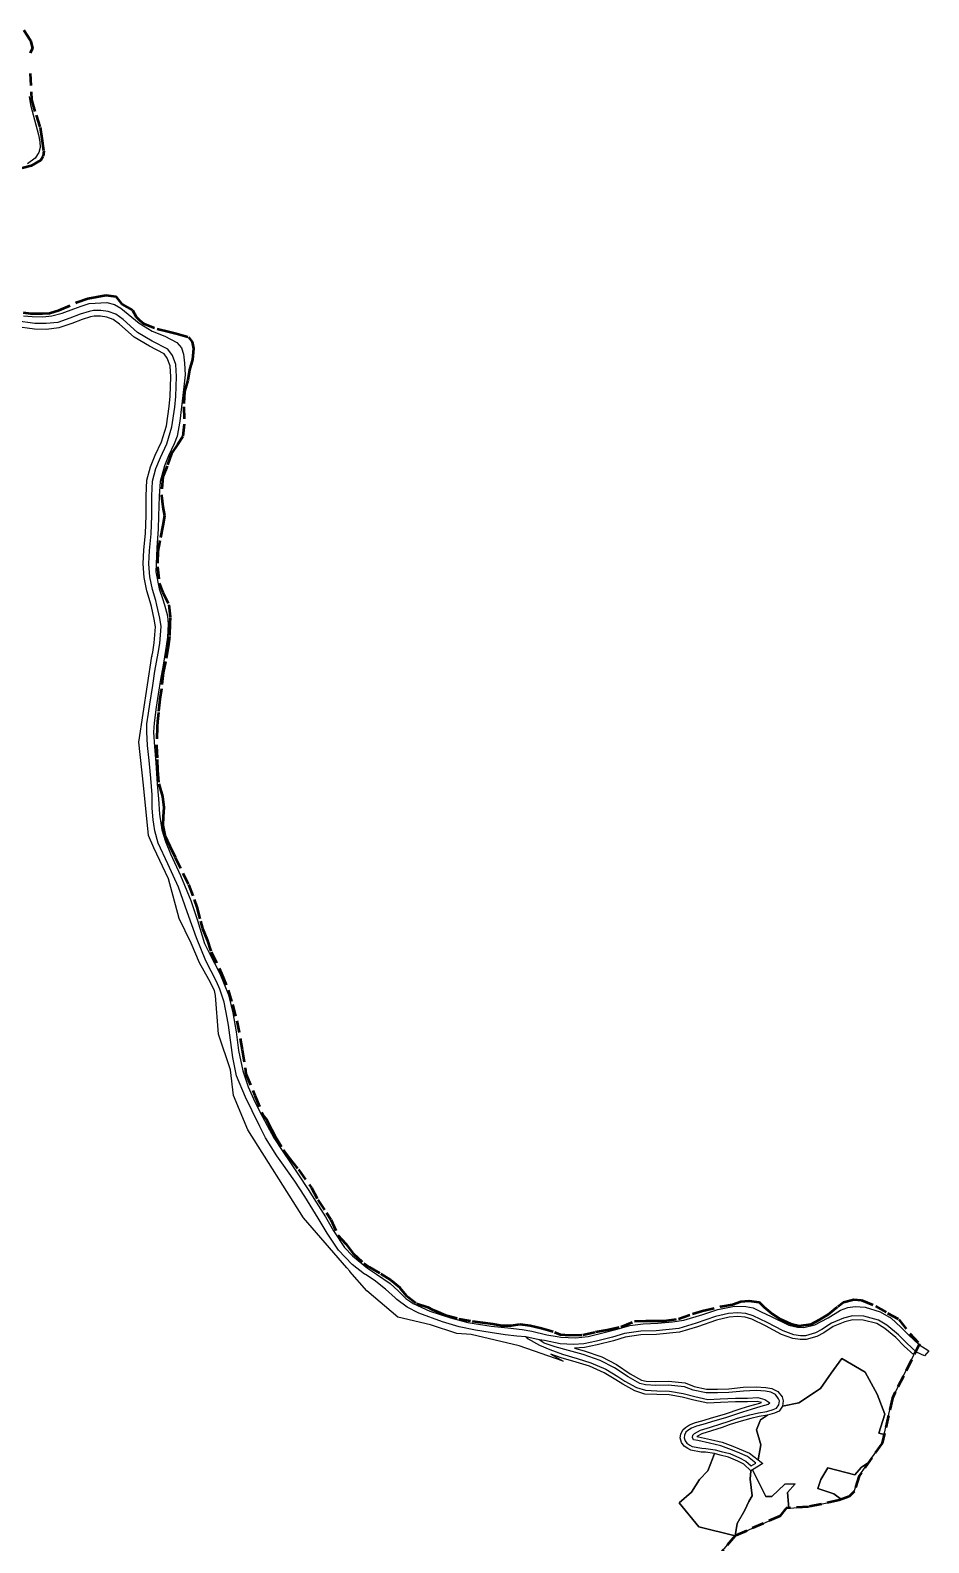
# Model space of a CAD drawing. Header units: metres. Extents: x 254550 to 279186, y 560399 to 562374.
# Drawn here: x 255476 to 255949, y 561274 to 562070 of the extents above; entities that cross this region are included whole.
import ezdxf

# ---------------------------------------------------------------- set-up
doc = ezdxf.new("R2010")
doc.units = ezdxf.units.M
doc.linetypes.add('DASHED2', pattern=[9.525, 6.35, -3.175])
for name, color, linetype, lineweight in [('E-1', 106, 'Continuous', 25), ('Road', 253, 'Continuous', 25), ('Service-2', 192, 'Continuous', 25), ('Surveyed_Boundary', 7, 'DASHED2', 50)]:
    doc.layers.add(name, color=color, linetype=linetype, lineweight=lineweight)

msp = doc.modelspace()

# ---------------------------------------------------------------- linework, layer by layer
at = {"layer": 'E-1'}
msp.add_lwpolyline([(255703.16, 561107.35), (255847.22, 561277.52), (255828.14, 561282.34), (255817.76, 561295.01), (255824.3, 561300.46), (255828.47, 561307.27), (255832.89, 561311.85), (255835.33, 561318.07), (255836.4, 561320.91), (255831.67, 561321.57), (255829.42, 561321.63), (255823.88, 561322.74), (255822.4, 561323.52), (255820.43, 561324.84), (255819.04, 561326.78), (255818.4, 561329.11), (255818.75, 561331.12), (255819.69, 561333.31), (255821.09, 561334.62), (255823.29, 561336.06), (255826.32, 561337.25), (255829.8, 561338.06), (255836.07, 561340.02), (255841.58, 561341.65), (255850.49, 561344.58), (255855.04, 561345.93), (255860.23, 561347.49), (255861.17, 561347.78), (255858.93, 561348.35), (255853.78, 561348.06), (255847.47, 561348.06), (255839.54, 561347.76), (255832.8, 561347.41), (255825.59, 561348.95), (255819.45, 561350.48), (255812.54, 561351.71), (255805.97, 561351.89), (255799.64, 561352.21), (255794.51, 561353.87), (255788.2, 561357.33), (255784.48, 561359.68), (255778.26, 561363.45), (255770.54, 561366.81), (255763.56, 561369.07), (255755.71, 561371.28), (255750.22, 561373.29), (255756.78, 561369.44), (255733.47, 561377.6), (255708.21, 561383.57), (255700.68, 561384.17), (255686.88, 561388.61), (255669.68, 561392.67), (255653.33, 561406.6), (255644.48, 561416.76), (255644.36, 561416.86), (255642.76, 561418.74), (255619.93, 561444.95), (255590.63, 561491.4), (255583.16, 561509.47), (255581.59, 561522.82), (255575.3, 561541.68), (255573.72, 561562.1), (255573.12, 561564.59), (255570.24, 561570.46), (255565.28, 561579.3), (255560.83, 561589.66), (255554.51, 561602.55), (255548.88, 561623.55), (255541.12, 561639.87), (255538.41, 561646.26), (255535.69, 561672.8), (255533.28, 561695.44), (255540.16, 561740.66), (255540.17, 561740.55), (255540.59, 561742.81), (255541.36, 561747.64), (255542.02, 561756.23), (255541.36, 561760.14), (255539.89, 561766.88), (255539.28, 561769.24), (255537.55, 561775.11), (255536.04, 561782.1), (255535.54, 561789.27), (255535.97, 561796.6), (255536.8, 561805.34), (255537.23, 561814.72), (255537.14, 561825.13), (255537.59, 561833.38), (255539.47, 561840.47), (255541.88, 561846.46), (255545.18, 561853.57), (255547.82, 561862.05), (255549.28, 561872.2), (255549.85, 561877.58), (255550.12, 561887.85), (255549.82, 561893.62), (255548.3, 561897.52), (255546.61, 561899.95), (255538.92, 561903.99), (255530.81, 561908.71), (255523.13, 561915.58), (255519.75, 561918.04), (255516.49, 561919.22), (255513.07, 561919.68), (255510.21, 561919.74), (255509.87, 561919.72), (255507.87, 561919.33), (255503.49, 561917.98), (255498.1, 561915.88), (255491.24, 561913.5), (255484.72, 561912.76), (255478.37, 561912.82), (255468, 561914.25)], dxfattribs=at)
for points in [[(255903.51, 561370.98), (255915.64, 561363.68), (255922.07, 561352.19), (255926.14, 561341.63), (255922.88, 561331.6), (255925.71, 561330.95), (255930.1, 561350.12), (255941.36, 561372.83), (255936.2, 561377.47), (255931.87, 561381.99), (255926.01, 561386.79), (255921.86, 561389.29), (255914.69, 561391.16), (255909.23, 561391.35), (255904.94, 561390.26), (255898.86, 561387.69), (255893.91, 561384.4), (255890.22, 561382.53), (255884.67, 561380.94), (255881.58, 561380.93), (255877.68, 561381.4), (255871.64, 561383.63), (255863.18, 561388.16), (255856.11, 561391.58), (255852.58, 561392.6), (255848.52, 561393), (255844.09, 561392.65), (255837.5, 561391.06), (255827.38, 561387.68), (255817.95, 561384.71), (255805.82, 561383.47), (255797.69, 561383.31), (255789.36, 561382.09), (255783.21, 561380.28), (255774.67, 561378.1), (255767.92, 561376.66), (255762.65, 561376.31), (255767.79, 561374.94), (255777.08, 561371.74), (255784.75, 561367.7), (255791.9, 561362.9), (255797.9, 561359.6), (255800.41, 561358.96), (255805.56, 561358.73), (255812.12, 561358.94), (255821.02, 561358.03), (255825.67, 561356.13), (255832.17, 561354.76), (255838.01, 561354.79), (255843.88, 561354.97), (255851.48, 561355.78), (255858.34, 561356.03), (255863.43, 561355.71), (255866.65, 561355.04), (255869.72, 561353.52), (255871.94, 561350.73), (255872.59, 561348.72), (255872.12, 561345.78), (255880.78, 561347.52), (255892.24, 561355.21), (255897.77, 561363.24)], [(255903.51, 561370.98), (255915.64, 561363.68), (255922.07, 561352.19), (255926.14, 561341.63), (255922.88, 561331.6), (255925.71, 561330.95), (255930.1, 561350.12), (255941.36, 561372.83), (255936.2, 561377.47), (255931.87, 561381.99), (255926.01, 561386.79), (255921.86, 561389.29), (255914.69, 561391.16), (255909.23, 561391.35), (255904.94, 561390.26), (255898.86, 561387.69), (255893.91, 561384.4), (255890.22, 561382.53), (255884.67, 561380.94), (255881.58, 561380.93), (255877.68, 561381.4), (255871.64, 561383.63), (255863.18, 561388.16), (255856.11, 561391.58), (255852.58, 561392.6), (255848.52, 561393), (255844.09, 561392.65), (255837.5, 561391.06), (255827.38, 561387.68), (255817.95, 561384.71), (255805.82, 561383.47), (255797.69, 561383.31), (255789.36, 561382.09), (255783.21, 561380.28), (255774.67, 561378.1), (255767.92, 561376.66), (255762.65, 561376.31), (255767.79, 561374.94), (255777.08, 561371.74), (255784.75, 561367.7), (255791.9, 561362.9), (255797.9, 561359.6), (255800.41, 561358.96), (255805.56, 561358.73), (255812.12, 561358.94), (255821.02, 561358.03), (255825.67, 561356.13), (255832.17, 561354.76), (255838.01, 561354.79), (255843.88, 561354.97), (255851.48, 561355.78), (255858.34, 561356.03), (255863.43, 561355.71), (255866.65, 561355.04), (255869.72, 561353.52), (255871.94, 561350.73), (255872.59, 561348.72), (255872.12, 561345.78), (255880.78, 561347.52), (255892.24, 561355.21), (255897.77, 561363.24)], [(255912.56, 561309.07), (255917.47, 561316.09), (255913.57, 561313.54), (255910.23, 561309.64), (255896.07, 561313.35), (255892.41, 561307.25), (255890.81, 561302.49), (255899.15, 561299.7), (255903.21, 561296.72), (255907.31, 561298.19), (255909.89, 561300.86)], [(255874.91, 561300.37), (255878.91, 561304.93), (255873.42, 561304.73), (255866.57, 561298.34), (255863.33, 561298.26), (255856.31, 561312.36), (255855.47, 561311.85), (255855.21, 561307.45), (255856.28, 561298.67), (255854.53, 561295.65), (255852.33, 561291.11), (255848.27, 561284.08), (255847.22, 561277.52), (255870.77, 561287.98), (255874.11, 561292.08), (255875.46, 561292.17)]]:
    msp.add_lwpolyline(points, close=True, dxfattribs=at)
at = {"layer": 'E-1', "elevation": 1267}
msp.add_lwpolyline([(255858.54, 561333.44), (255860.66, 561338.61), (255864.35, 561341.15), (255859.9, 561340.35), (255855.45, 561339.37), (255849.17, 561337.53), (255844.16, 561335.92), (255840.34, 561334.65), (255834.82, 561332.82), (255829.79, 561331.26), (255827.12, 561329.81), (255827.95, 561329.66), (255834.29, 561328.27), (255840.39, 561326.82), (255846.05, 561324.75), (255849.33, 561323.37), (255854.77, 561321.04), (255859.31, 561317.55), (255860.85, 561325.43)], close=True, dxfattribs=at)
at = {"layer": 'Road'}
for points in [[(255475.64, 562035.34), (255476.22, 562030.98), (255478.43, 562023.07), (255480.41, 562015.15), (255481.22, 562011.47), (255481.37, 562008.59), (255480.68, 562005.87), (255478.67, 562002.91), (255474.75, 561999.86)], [(255472.52, 561919.88), (255477.13, 561919.58), (255482.75, 561919.37), (255487.43, 561919.83), (255492.86, 561921.2), (255499.02, 561923.49), (255502.9, 561924.96), (255507.09, 561926.37), (255516.51, 561926.95), (255520.43, 561925.92), (255523.9, 561923.99), (255529.56, 561919.23), (255533.47, 561916.05), (255540.36, 561911.82), (255547.07, 561909.12), (255553.34, 561905.77), (255555.85, 561903.01), (255556.88, 561899.78), (255557.39, 561895.05), (255557.61, 561888.89), (255557.04, 561882.54), (255555.82, 561871.9), (255554.9, 561864.36), (255553.5, 561856.57), (255551.95, 561852.48), (255548.94, 561846.1), (255546.81, 561840.89), (255544.61, 561832.74), (255544.01, 561825.01), (255543.64, 561814.35), (255543.42, 561807.81), (255542.76, 561797.81), (255542.33, 561785.16), (255544.04, 561776.13), (255545.7, 561771.04), (255546.84, 561767.79), (255548.31, 561761.93), (255548.74, 561757.59), (255548.45, 561750.63), (255547.32, 561743.74), (255546.09, 561736.01), (255544.74, 561728.48), (255543.49, 561720.62), (255542.47, 561713.85), (255541.4, 561705.59), (255541.01, 561700.6), (255541.63, 561693.01), (255542.22, 561684.55), (255542.97, 561673.42), (255543.58, 561665.67), (255544.1, 561657.43), (255545.45, 561649.26), (255547.26, 561643.2), (255550.05, 561636.56), (255555.26, 561625.3), (255560.62, 561612.05), (255564.11, 561601.54), (255567.96, 561589.38), (255570.31, 561584.56), (255575.98, 561573.59), (255580.52, 561562.37), (255582.78, 561552.98), (255584.46, 561542.94), (255585.77, 561533.08), (255587.97, 561522.32), (255590.81, 561514.01), (255594.43, 561506.06), (255598.31, 561498.55), (255600.92, 561493.6), (255604.46, 561487.17), (255608.73, 561480.4), (255613.46, 561473.39), (255617.02, 561468.14), (255622.45, 561459.95), (255626.71, 561453.15), (255631.52, 561445.47), (255635.76, 561438.19), (255641.56, 561429.34), (255645.8, 561425.04), (255653.7, 561418.49), (255658.45, 561415.41), (255665.55, 561410.34), (255669.88, 561406.5), (255673.94, 561402.58), (255676.47, 561400.77), (255677.76, 561399.9), (255686.54, 561395.9), (255697.31, 561392.29), (255706.59, 561389.8), (255718.8, 561387.89), (255727.53, 561387.03), (255735.05, 561386.14), (255740.29, 561385.38), (255748.06, 561383.38), (255753.59, 561382.52), (255755.56, 561382.18), (255763.22, 561381.79), (255769.95, 561382.46), (255777.6, 561384.45), (255785.18, 561386.38), (255791.83, 561388.37), (255798.76, 561389.23), (255806.49, 561389.54), (255814.3, 561390.2), (255820.25, 561391.14), (255830.28, 561394.14), (255838.06, 561396.68), (255846.84, 561398.43), (255852.96, 561398.29), (255856.75, 561397.56), (255860.97, 561395.56), (255866.25, 561392.95), (255875.48, 561388.51), (255880.05, 561387.46), (255883.42, 561387.27), (255889.16, 561388.64), (255896.22, 561392.35), (255902.72, 561396.34), (255906.67, 561397.78), (255910.5, 561398.34), (255915.65, 561397.94), (255923.58, 561395.56), (255929.44, 561392.12), (255934.55, 561387.41), (255938.67, 561383.22), (255943.93, 561378.31), (255949.19, 561375.02), (255946.93, 561372.38), (255942.78, 561374.24), (255937.6, 561378.91), (255933.23, 561383.46), (255927.16, 561388.42), (255922.65, 561391.15), (255914.98, 561393.15), (255909.01, 561393.36), (255904.3, 561392.16), (255897.91, 561389.46), (255892.9, 561386.13), (255889.48, 561384.4), (255884.38, 561382.93), (255881.7, 561382.93), (255878.15, 561383.36), (255872.46, 561385.46), (255864.09, 561389.94), (255856.83, 561393.45), (255852.96, 561394.57), (255848.54, 561395.01), (255843.78, 561394.63), (255836.94, 561392.98), (255826.76, 561389.58), (255817.54, 561386.67), (255805.7, 561385.47), (255797.52, 561385.31), (255788.93, 561384.05), (255782.68, 561382.21), (255774.21, 561380.05), (255767.64, 561378.65), (255762.19, 561378.28), (255755.14, 561378.7), (255746.9, 561380.4), (255744.03, 561380.72), (255737.07, 561382.28), (255732.33, 561382.75), (255726.2, 561383.45), (255718.22, 561384.55), (255710.59, 561385.91), (255701.93, 561387.68), (255693.14, 561390.24), (255680.7, 561394.78), (255674.59, 561397.91), (255669.16, 561402.05), (255668.33, 561402.82), (255663.17, 561407.43), (255657.15, 561412.1), (255652.61, 561415.11), (255652.17, 561415.34), (255645.58, 561420.35), (255638.44, 561427.97), (255632.51, 561436.87), (255627.74, 561444.86), (255620.75, 561456.14), (255615.49, 561464.33), (255608.54, 561474.01), (255605.89, 561477.71), (255599.99, 561487.11), (255597.03, 561493.14), (255593.05, 561501.25), (255589.49, 561508.56), (255584.8, 561519.68), (255582.87, 561529.46), (255580.5, 561546.49), (255579.83, 561550.36), (255578.24, 561558.61), (255576, 561565.29), (255574.11, 561569.39), (255568.63, 561580.29), (255563.73, 561592.43), (255558.78, 561606.05), (255554.15, 561619.11), (255548.55, 561631.39), (255543.54, 561642.33), (255541.68, 561648.7), (255541.12, 561652.27), (255540.8, 561654.58), (255540.29, 561660.67), (255540.27, 561662.44), (255540.26, 561667.74), (255539.62, 561676.48), (255538.69, 561685.8), (255537.81, 561693.7), (255537.56, 561700.92), (255537.57, 561705.02), (255538.41, 561710.68), (255539.11, 561715.45), (255540.64, 561725.29), (255541.78, 561732.82), (255543.55, 561742.3), (255544.34, 561747.28), (255545.04, 561756.36), (255544.31, 561760.71), (255542.81, 561767.58), (255542.17, 561770.05), (255540.45, 561775.85), (255539.02, 561782.52), (255538.55, 561789.29), (255538.96, 561796.37), (255539.79, 561805.13), (255540.23, 561814.67), (255540.14, 561825.07), (255540.57, 561832.91), (255542.32, 561839.53), (255544.63, 561845.27), (255547.98, 561852.49), (255550.75, 561861.39), (255552.26, 561871.83), (255552.84, 561877.38), (255553.12, 561887.89), (255552.79, 561894.26), (255550.97, 561898.94), (255548.65, 561902.26), (255540.37, 561906.62), (255532.58, 561911.15), (255525.02, 561917.92), (255521.17, 561920.72), (255517.21, 561922.15), (255513.3, 561922.67), (255510.17, 561922.75), (255509.49, 561922.71), (255507.13, 561922.24), (255502.5, 561920.81), (255497.06, 561918.69), (255490.57, 561916.44), (255484.57, 561915.76), (255478.59, 561915.82), (255468.53, 561917.2)]]:
    msp.add_lwpolyline(points, dxfattribs=at)
msp.add_lwpolyline([(255820.53, 561356.07), (255812.05, 561356.94), (255805.55, 561356.73), (255800.11, 561356.97), (255797.16, 561357.72), (255790.86, 561361.19), (255783.72, 561365.98), (255776.28, 561369.9), (255767.21, 561373.03), (255759.44, 561375.09), (255752.53, 561376.99), (255746.78, 561379.02), (255744.03, 561380.72), (255737.07, 561382.28), (255738.24, 561381.29), (255744.19, 561377.99), (255749.69, 561375.61), (255756.32, 561373.18), (255764.14, 561370.98), (255771.25, 561368.69), (255779.19, 561365.23), (255785.54, 561361.38), (255789.21, 561359.05), (255795.3, 561355.72), (255800.01, 561354.19), (255806.05, 561353.89), (255812.74, 561353.71), (255819.86, 561352.44), (255826.04, 561350.9), (255832.96, 561349.42), (255839.45, 561349.75), (255847.43, 561350.06), (255853.72, 561350.06), (255859.12, 561350.37), (255862.97, 561349.39), (255864.98, 561347.95), (255865.44, 561347.34), (255864.66, 561346.76), (255860.81, 561345.58), (255855.61, 561344.01), (255851.09, 561342.67), (255842.17, 561339.74), (255836.65, 561338.11), (255830.32, 561336.13), (255826.92, 561335.34), (255824.21, 561334.27), (255822.33, 561333.04), (255821.37, 561332.14), (255820.68, 561330.55), (255820.45, 561329.21), (255820.87, 561327.66), (255821.85, 561326.3), (255823.42, 561325.24), (255824.56, 561324.65), (255829.65, 561323.63), (255831.84, 561323.57), (255836.81, 561322.87), (255839.86, 561322.03), (255844.43, 561320.85), (255849.56, 561318.62), (255852.94, 561316.88), (255855.71, 561314.34), (255858.22, 561315.86), (255853.75, 561319.3), (255848.55, 561321.53), (255845.32, 561322.89), (255839.81, 561324.9), (255833.84, 561326.32), (255827.55, 561327.7), (255825.27, 561328.12), (255824.72, 561329.32), (255824.98, 561330.5), (255825.86, 561331.41), (255829, 561333.11), (255834.21, 561334.73), (255839.71, 561336.55), (255843.54, 561337.82), (255848.58, 561339.45), (255854.96, 561341.31), (255859.51, 561342.31), (255863.91, 561343.1), (255867.33, 561344.05), (255869.04, 561344.81), (255870.21, 561346.54), (255870.54, 561348.56), (255870.15, 561349.77), (255868.43, 561351.92), (255866, 561353.13), (255863.16, 561353.72), (255858.31, 561354.03), (255851.62, 561353.79), (255844.02, 561352.97), (255838.04, 561352.79), (255831.96, 561352.76), (255825.08, 561354.21)], close=True, dxfattribs=at)
at = {"layer": 'Service-2'}
for points in [[(255926.14, 561341.63), (255922.07, 561352.19), (255915.64, 561363.68), (255903.51, 561370.98), (255897.77, 561363.24), (255892.24, 561355.21), (255880.78, 561347.52), (255872.12, 561345.78), (255870.37, 561343.21), (255868.01, 561342.16), (255864.35, 561341.15), (255860.66, 561338.61), (255858.54, 561333.44), (255860.85, 561325.43), (255859.31, 561317.55), (255861.75, 561315.66), (255856.31, 561312.36), (255863.33, 561298.26), (255866.57, 561298.34), (255873.42, 561304.73), (255878.91, 561304.93), (255874.91, 561300.37), (255875.46, 561292.17), (255885.93, 561292.85), (255901.97, 561296.28), (255903.21, 561296.72), (255899.15, 561299.7), (255890.81, 561302.49), (255892.41, 561307.25), (255896.07, 561313.35), (255910.23, 561309.64), (255913.57, 561313.54), (255917.47, 561316.09), (255924.67, 561326.39), (255925.71, 561330.95), (255922.88, 561331.6)], [(255855.21, 561307.45), (255855.47, 561311.85), (255851.79, 561315.23), (255848.7, 561316.82), (255843.77, 561318.95), (255839.34, 561320.1), (255836.4, 561320.91), (255835.33, 561318.07), (255832.89, 561311.85), (255828.47, 561307.27), (255824.3, 561300.46), (255817.76, 561295.01), (255828.14, 561282.34), (255847.22, 561277.52), (255848.27, 561284.08), (255852.33, 561291.11), (255854.53, 561295.65), (255856.28, 561298.67)]]:
    msp.add_lwpolyline(points, close=True, dxfattribs=at)
at = {"layer": 'Surveyed_Boundary'}
for points in [[(255472.78, 562070.24), (255476.26, 562064.83), (255477.23, 562060.78), (255476.07, 562058.13)], [(255476.07, 562047.41), (255476.81, 562033.55), (255479.22, 562025.47), (255481.33, 562019.14), (255482.29, 562013.3), (255483.25, 562006.55), (255483.01, 562004.02), (255481.74, 562001.85), (255476.62, 561998.9), (255471.92, 561997.58)], [(255472.38, 561921.59), (255476.24, 561921.04), (255482.56, 561921.16), (255486.18, 561921.28), (255491.43, 561922.79), (255500.82, 561927), (255506.37, 561928.99), (255511.26, 561929.89), (255516.01, 561930.73), (255521.25, 561930.13), (255524.33, 561925.98), (255527.23, 561924.53), (255530, 561922.84), (255531.81, 561919.28), (255533.67, 561917.59), (255535.72, 561915.92), (255542.94, 561913.02), (255548.78, 561911.56), (255552.95, 561910.54), (255559.39, 561908.73), (255561.44, 561906.27), (255562.11, 561902.7), (255561.56, 561896.98), (255560.04, 561891.44), (255559.02, 561886.08), (255557.39, 561880.05), (255556.97, 561871.92), (255557.15, 561862.82), (255556.42, 561856.43), (255553.77, 561852.28), (255550.58, 561847.34), (255548.17, 561840.79), (255545.97, 561835.15), (255545.18, 561825.33), (255545.89, 561819.28), (255546.84, 561814.63), (255545.97, 561809.45), (255544.43, 561801.6), (255543.32, 561795.94), (255543.18, 561787.66), (255544.01, 561779.05), (255545.86, 561774.28), (255549.18, 561767.74), (255549.82, 561761.13), (255549.56, 561757.9), (255549.39, 561751.13), (255548.82, 561745.75), (255547.4, 561737.81), (255546.08, 561732.12), (255545.23, 561723.51), (255544.28, 561718.01), (255543.64, 561711.1), (255543.1, 561706.35), (255543, 561703.55), (255542.58, 561693.45), (255542.95, 561686.22), (255543.1, 561680.68), (255543.79, 561673.44), (255544.12, 561672.17), (255545.75, 561666.73), (255546.49, 561660.97), (255546.17, 561656.27), (255545.95, 561651.58), (255547.01, 561646.29), (255549.54, 561640.58), (255552.45, 561634.73), (255556.46, 561626.48), (255559.38, 561620.41), (255562.39, 561612.64), (255563.77, 561608.47), (255565.84, 561601.12), (255566.78, 561597.27), (255569.21, 561591.39), (255571.37, 561584.96), (255576.91, 561573.55), (255580.29, 561564.89), (255582.56, 561557.32), (255584.88, 561548.77), (255587.77, 561533.41), (255589.69, 561520.82), (255594.3, 561509.46), (255598.73, 561498.86), (255600.28, 561497.03), (255603.22, 561491.54), (255605.05, 561487.81), (255609.38, 561480.73), (255612.98, 561475.95), (255617.42, 561470.35), (255624.24, 561460.7), (255627.51, 561454.45), (255632.06, 561447.63), (255634.39, 561444.14), (255638.05, 561435.87), (255642.33, 561431.33), (255646.19, 561426.17), (255651.68, 561421.11), (255654.73, 561419.01), (255660.78, 561415.56), (255665.82, 561412.3), (255670.76, 561408.19), (255674.09, 561404.04), (255679.58, 561399.83), (255685.39, 561397.95), (255687.72, 561396.78), (255690.66, 561395.45), (255694.82, 561393.72), (255701.75, 561391.88), (255708.81, 561390.56), (255714.29, 561389.95), (255719.73, 561389.16), (255724.49, 561388.22), (255729.54, 561388.33), (255733.86, 561389), (255739.41, 561388.22), (255745.34, 561386.9), (255752.16, 561384.85), (255755.21, 561383.52), (255760.2, 561383.12), (255767.13, 561383.41), (255773.74, 561384.9), (255779.94, 561386.06), (255787.27, 561387.68), (255794.23, 561390.56), (255800.27, 561390.73), (255806.1, 561390.79), (255810.09, 561390.73), (255817.35, 561391.85), (255824.78, 561394.39), (255830.05, 561396), (255839.7, 561398.26), (255845.8, 561399.27), (255850.23, 561400.98), (255854.5, 561401.2), (255859.83, 561400.6), (255862.49, 561397.93), (255866.81, 561394.39), (255870.76, 561391.83), (255876.63, 561389.18), (255881, 561388.12), (255887.27, 561388.96), (255891.83, 561391.41), (255896.31, 561394.06), (255901.31, 561398.28), (255904.3, 561400.66), (255909.8, 561401.94), (255913.84, 561401.61), (255921.21, 561398.5), (255927.54, 561394.85), (255933.42, 561391.52), (255939.3, 561384.04), (255944.28, 561378.72), (255930.1, 561350.12), (255924.67, 561326.39), (255912.56, 561309.07), (255909.89, 561300.86), (255907.31, 561298.19), (255901.97, 561296.28), (255885.93, 561292.85), (255874.11, 561292.08), (255870.77, 561287.98), (255847.22, 561277.52), (255703.16, 561107.35)]]:
    msp.add_lwpolyline(points, dxfattribs=at)

doc.saveas('drawing.dxf')
